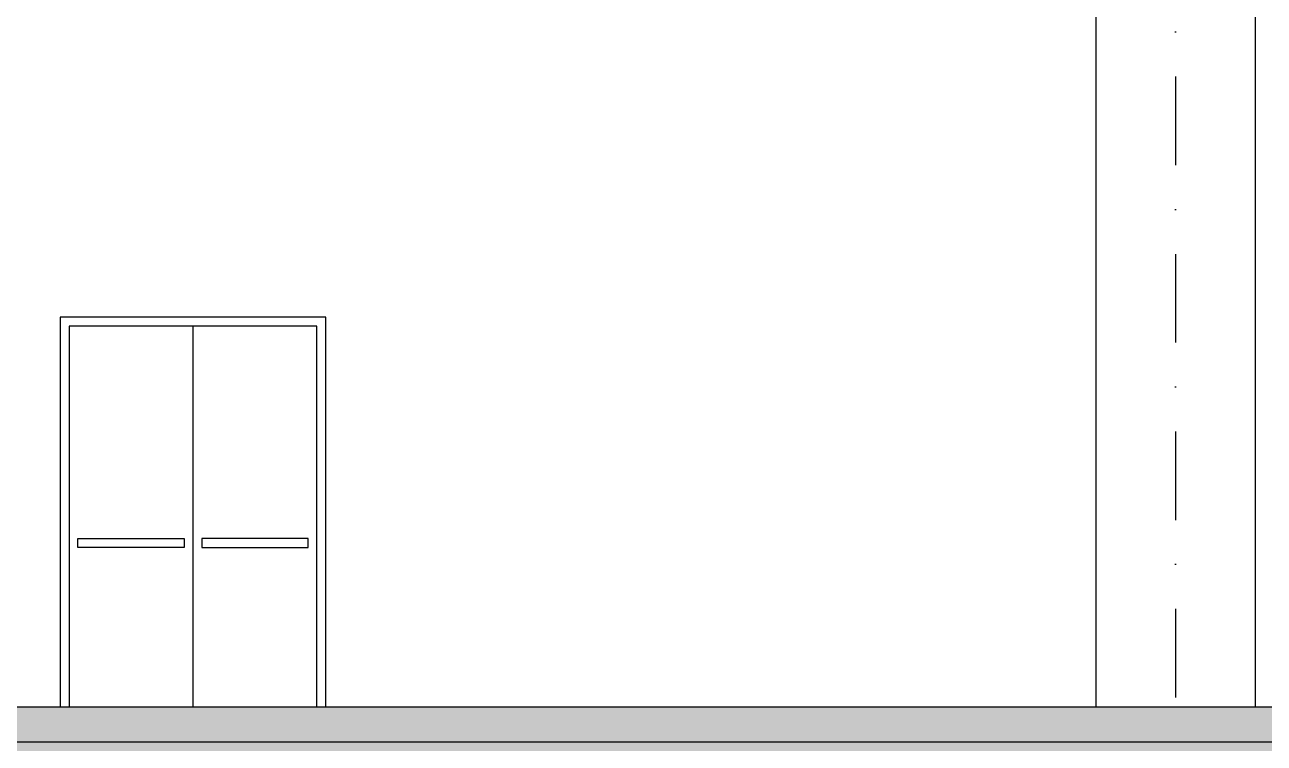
# Model space of a CAD drawing. Header units: centimetres. Extents: x 26569 to 160723, y -3143 to 14565.
# Drawn here: x 36351.7 to 36701.7, y 5940.3 to 6143.1 of the extents above; entities that cross this region are included whole.
import ezdxf

# ---------------------------------------------------------------- set-up
doc = ezdxf.new("R2010")
doc.units = ezdxf.units.CM
doc.header["$LTSCALE"] = 100
doc.linetypes.add('DASHDOT2', pattern=[0.5, 0.25, -0.125, 0, -0.125])
for name, color, linetype in [('A-ANNO-GRID', 155, 'DASHDOT2'), ('A-ELEV-01', 255, 'Continuous'), ('A-ELEV-03', 251, 'Continuous'), ('S-CONC', 5, 'Continuous'), ('S-HTCH', 8, 'Continuous')]:
    doc.layers.add(name, color=color, linetype=linetype)

msp = doc.modelspace()

# ---------------------------------------------------------------- hatches: boundary and pattern name
at = {"layer": 'S-HTCH'}
h = msp.add_hatch(dxfattribs=at)
h.set_pattern_fill('ANSI33', color=256, scale=0.5, style=0)
h.set_pattern_definition([(45, (27417.0162, 6583.6334), (-2.245064, 2.245064), []), (45, (27419.2613, 6583.6334), (-2.245064, 2.245064), [1.5875, -0.79375])])
h.paths.add_polyline_path([(40149.23, 5940.51), (40149.23, 5950.51), (32204.23, 5950.51), (32204.23, 5940.51)])
h.paths.add_polyline_path([(40149.23, 5950.51), (40149.23, 5940.51), (41098.48, 5940.51), (41098.48, 5950.51)])
h = msp.add_hatch(dxfattribs=at)
h.set_pattern_fill('AR-CONC', color=256, scale=0.05, style=0)
h.set_pattern_definition([(50, (-33454.4515, 6751.264), (9.10923345, -0.7969543), [0.9525, -10.4775]), (355, (-33454.4515, 6751.264), (-1.7621711, 9.5528423), [0.762, -8.3820292]), (100.451445, (-33453.692, 6751.198), (7.3470624, 8.7558876), [0.8095004, -8.9045122]), (46.1842, (-33454.452, 6753.804), (13.553952, -2.1021164), [1.42875, -15.71625]), (96.635558, (-33453.322, 6753.629), (11.8702067, 12.3713062), [1.2142512, -13.3567804]), (351.184151, (-33454.452, 6753.804), (11.8702067, 12.3713062), [1.1429984, -12.5729866]), (21, (-33453.1815, 6753.169), (7.5807196, -5.1132599), [0.9525, -10.4775]), (326, (-33453.1815, 6753.169), (3.0901014, 9.2093983), [0.762, -8.382]), (71.451445, (-33452.55, 6752.743), (10.670821, 4.0961384), [0.8095004, -8.9044969]), (37.5, (-33454.4515, 6751.264), (0.15443016, 4.22775194), [0, -8.2804, 0, -8.509, 0, -8.41375]), (7.5, (-33454.4515, 6751.264), (3.34098313, 5.00902874), [0, -4.8514, 0, -8.0899, 0, -3.20675]), (327.5, (-33457.2836, 6751.264), (6.77952976, -0.2864372), [0, -3.175, 0, -9.906, 0, -13.1445]), (317.5, (-33458.5536, 6751.264), (7.40645907, 1.27132455), [0, -4.1275, 0, -6.5786, 0, -9.3345])])
h.paths.add_polyline_path([(41085.73, 5940.51), (32204.23, 5940.51), (32204.23, 5935.51), (41085.73, 5935.51)])

# ---------------------------------------------------------------- linework, layer by layer
at = {"layer": 'A-ANNO-GRID'}
msp.add_lwpolyline([(36676.73, 6679.56), (36676.73, 5813.01)], dxfattribs=at)
at = {"layer": 'A-ELEV-01'}
for points in [[(36654.23, 6250.51), (36654.23, 5950.51)], [(36699.23, 5950.51), (36699.23, 6250.51)]]:
    msp.add_lwpolyline(points, dxfattribs=at)
at = {"layer": 'A-ELEV-03'}
msp.add_line((36399.23, 6058.01), (36399.23, 5950.51), dxfattribs=at)
for points in [[(36436.73, 5950.51), (36436.73, 6060.51), (36361.73, 6060.51), (36361.73, 5950.51)], [(36434.23, 5950.51), (36434.23, 6058.01), (36364.23, 6058.01), (36364.23, 5950.51)]]:
    msp.add_lwpolyline(points, dxfattribs=at)
for points in [[(36396.73, 5995.51), (36366.73, 5995.51), (36366.73, 5998.01), (36396.73, 5998.01)], [(36401.73, 5995.51), (36431.73, 5995.51), (36431.73, 5998.01), (36401.73, 5998.01)]]:
    msp.add_lwpolyline(points, close=True, dxfattribs=at)
at = {"layer": 'S-CONC'}
msp.add_lwpolyline([(40149.23, 5940.51), (32204.23, 5940.51), (32204.23, 5950.51), (40149.23, 5950.51)], dxfattribs=at)

doc.saveas('drawing.dxf')
